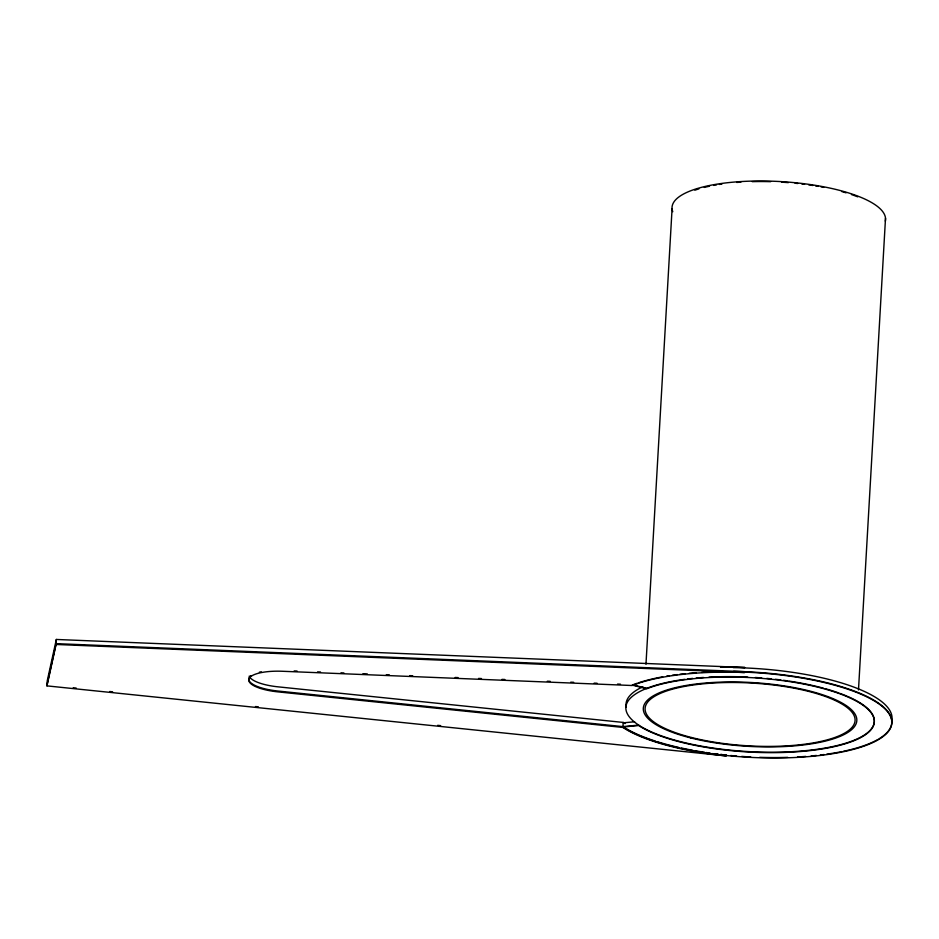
<?xml version="1.0" encoding="UTF-8"?>
<svg xmlns="http://www.w3.org/2000/svg" width="939" height="939" viewBox="0 0 939 939"><rect width="100%" height="100%" fill="white"/><g stroke="black" fill="none" stroke-linecap="round" stroke-linejoin="round"><path stroke-width="1.41" d="M46.95 685.881L56.058 644.471L744.639 672.524A141.965 42.431 3.3 0 0 632.147 685.517L282.393 671.268A35.048 10.482 3.3 0 0 248.8 679.32A35.048 10.482 3.3 0 0 277.862 691.867L622.933 727.443A141.965 42.431 3.3 0 0 726.305 755.918L46.95 685.881L47.232 680.869L56.34 639.459L744.92 667.512A141.965 42.431 3.3 0 0 720.53 667.159M56.058 644.471L56.34 639.459M622.933 727.443L623.214 722.431L278.155 686.855A35.048 10.482 3.3 0 1 249.211 676.127M645.973 664.249L672.078 208.716M858.492 689.907L885.512 218.259M46.997 685.047L56.105 643.638L744.686 671.678M623.191 722.854L634.611 721.762M250.995 675.599A35.048 10.482 3.3 0 0 277.909 691.034L622.98 726.61L638.673 725.108M294.142 670.916L297.076 671.033M317.558 671.866L320.492 671.984M340.974 672.817L343.909 672.946M362.923 673.721L367.313 673.897M386.34 674.672L389.274 674.789M409.756 675.622L412.679 675.74M455.122 677.477L458.044 677.594M478.538 678.428L481.461 678.545M501.954 679.378L504.877 679.496M547.32 681.221L550.242 681.35M570.736 682.184L573.659 682.301M594.152 683.134L597.075 683.252M617.557 684.085L620.491 684.202M73.242 687.747L76.153 688.052M109.687 691.503L112.598 691.808M255.467 706.539L258.378 706.844M437.691 725.331L440.614 725.624M711.774 753.583L717.596 754.181M720.518 754.486L726.352 755.085A141.965 42.431 3.3 0 1 720.87 754.486M633.52 685.012L646.748 688.357M632.17 685.106L646.725 688.768A124.441 37.196 3.3 0 1 835.956 692.407A124.441 37.196 3.3 0 1 823.573 748.712A124.441 37.196 3.3 0 1 638.649 725.518L622.956 727.021A141.965 42.431 3.3 0 0 798.138 757.339A141.965 42.431 3.3 0 0 887.977 712.208A141.965 42.431 3.3 0 0 732.948 671.772M625.069 723.617A141.965 42.431 3.3 0 1 623.214 722.431M733.57 671.362A141.965 42.431 3.3 0 1 864.69 695.4A141.965 42.431 3.3 0 1 878.998 738.829M877.906 739.474A141.965 42.431 3.3 0 1 858 747.62M856.65 748.019A141.965 42.431 3.3 0 1 851.027 749.533M849.572 749.897A141.965 42.431 3.3 0 1 843.269 751.317M841.966 751.587A141.965 42.431 3.3 0 1 826.789 754.17M824.078 754.533A141.965 42.431 3.3 0 1 820.275 755.015M816.402 755.449A141.965 42.431 3.3 0 1 811.132 755.965M805.756 756.411A141.965 42.431 3.3 0 1 797.528 756.951M787.68 757.362A141.965 42.431 3.3 0 1 759.757 757.327M750.742 756.963A141.965 42.431 3.3 0 1 741.716 756.411M736.575 756.024A141.965 42.431 3.3 0 1 730.718 755.519M718.147 754.17A141.965 42.431 3.3 0 1 715.436 753.829M710.06 753.113A141.965 42.431 3.3 0 1 706.069 752.526M704.743 752.327A141.965 42.431 3.3 0 1 695.611 750.824M692.865 750.32A141.965 42.431 3.3 0 1 685.67 748.923M684.261 748.629A141.965 42.431 3.3 0 1 681.456 748.031M678.686 747.421A141.965 42.431 3.3 0 1 665.399 744.087M664.131 743.735A141.965 42.431 3.3 0 1 656.737 741.54M655.34 741.094A141.965 42.431 3.3 0 1 641.173 735.941M639.987 735.46A141.965 42.431 3.3 0 1 622.98 726.61M633.402 684.625A141.965 42.431 3.3 0 1 637.241 683.228M638.579 682.782A141.965 42.431 3.3 0 1 662.723 676.819M666.749 676.115A141.965 42.431 3.3 0 1 669.495 675.681M672.277 675.258A141.965 42.431 3.3 0 1 677.324 674.578M679.883 674.261A141.965 42.431 3.3 0 1 685.13 673.686M689.156 673.298A141.965 42.431 3.3 0 1 696.01 672.747M701.621 672.383A141.965 42.431 3.3 0 1 714.532 671.855M733.195 667.594A141.965 42.431 3.3 0 1 891.757 720.812M847.154 696.245A124.441 37.196 3.3 0 1 830.463 747.033A124.441 37.196 3.3 0 1 657.723 734.521A124.441 37.196 3.3 0 1 664.319 683.005M665.152 682.806A124.441 37.196 3.3 0 1 684.954 679.308M687.501 678.991A124.441 37.196 3.3 0 1 692.712 678.392M696.198 678.052A124.441 37.196 3.3 0 1 703.499 677.465M709.051 677.125A124.441 37.196 3.3 0 1 747.737 677.066M755.367 677.489A124.441 37.196 3.3 0 1 761.729 677.946M766.787 678.392A124.441 37.196 3.3 0 1 771.224 678.827M775.356 679.273A124.441 37.196 3.3 0 1 780.814 679.942M783.455 680.294A124.441 37.196 3.3 0 1 787.868 680.916M789.276 681.127A124.441 37.196 3.3 0 1 823.468 688.193M824.806 688.569A124.441 37.196 3.3 0 1 839.055 693.064M840.17 693.475A124.441 37.196 3.3 0 1 846.074 695.787M626.325 707.184A124.441 37.196 3.3 0 1 642.804 686.796M672.782 211.721A106.917 31.949 3.3 0 1 775.978 181.344A106.917 31.949 3.3 0 1 885.324 221.123M694.837 190.206A105.156 31.433 3.3 0 1 698.886 188.903M704.262 187.424A105.156 31.433 3.3 0 1 709.532 186.215M713.71 185.394A105.156 31.433 3.3 0 1 716.586 184.877M719.321 184.443A105.156 31.433 3.3 0 1 721.891 184.067M736.739 182.448A105.156 31.433 3.3 0 1 740.906 182.154M752.233 181.65A105.156 31.433 3.3 0 1 770.614 181.673M781.577 182.166A105.156 31.433 3.3 0 1 788.314 182.636M795.016 183.234A105.156 31.433 3.3 0 1 797.763 183.516M801.871 183.985A105.156 31.433 3.3 0 1 804.582 184.314M808.737 184.877A105.156 31.433 3.3 0 1 812.834 185.488M815.58 185.922A105.156 31.433 3.3 0 1 818.315 186.38M821.038 186.873A105.156 31.433 3.3 0 1 823.714 187.377M841.849 191.603A105.156 31.433 3.3 0 1 846.086 192.835M851.462 194.549A105.156 31.433 3.3 0 1 857.718 196.838M259.364 672.195A35.048 10.482 3.3 0 1 261.265 671.784M690.811 737.948A106.917 31.949 3.3 0 0 856.614 722.068A106.917 31.949 3.3 0 0 702.841 683.263A106.917 31.949 3.3 0 0 690.811 737.948M691.785 737.573A105.156 31.433 3.3 0 0 854.877 721.938A105.156 31.433 3.3 0 0 703.616 683.78A105.156 31.433 3.3 0 0 691.785 737.573"/></g></svg>
